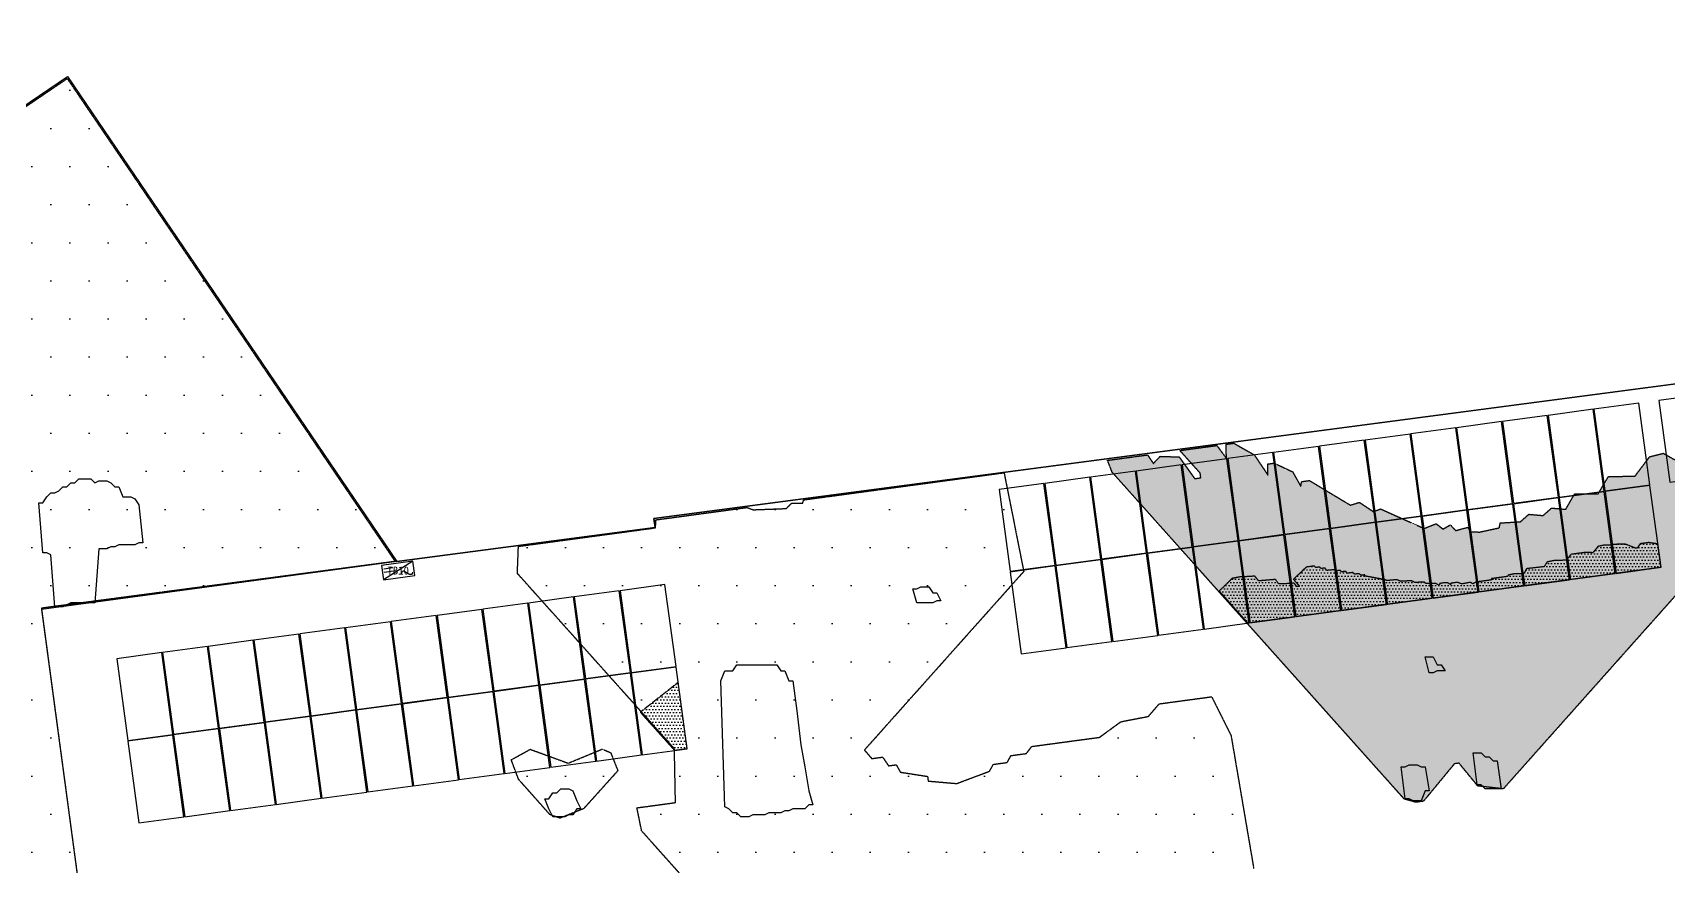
# Model space of a CAD drawing. Header units: millimetres. Extents: x -245826 to 350363, y -160205 to 260795.
# Drawn here: x -32364 to 8514, y 87278 to 108122 of the extents above; entities that cross this region are included whole.
import ezdxf
from ezdxf.enums import TextEntityAlignment as Align

# ---------------------------------------------------------------- set-up
doc = ezdxf.new("R2010")
doc.units = ezdxf.units.MM
doc.linetypes.add('DASHED', pattern=[1.524, 1.27, -0.254])
for name, color, linetype in [('Inverter', 7, 'ByLayer'), ('Module', 7, 'ByLayer'), ('Obstruction', 7, 'ByLayer'), ('Ridge Line', 7, 'ByLayer'), ('Shading', 8, 'DASHED'), ('Unit Area Boundary', 7, 'ByLayer')]:
    doc.layers.add(name, color=color, linetype=linetype)

# ---------------------------------------------------------------- blocks, each defined once
blk = doc.blocks.new('*U0')
at = {"layer": 'Unit Area Boundary', "color": 2}
blk.add_polyline3d([(-46776, 96654, 16333), (-31493, 107029, 16333), (-23262, 94903, 16333), (-16809, 95753, 16333), (-16838, 95975, 16333), (40107, 103481, 16333), (39629, 105884, 16333), (36726, 105504, 16333), (31248, 147338, 16333), (40904, 150960, 16333), (74933, 155521, 16333), (77483, 136497, 16333), (99539, 139454, 16333), (107665, 78830, 16333), (65156, 73133, 16333), (74483, 3548, 16333)], dxfattribs=at)
at = {"flags": 1}
for tag in ['unit_id', 'unit_name', 'parapet_height', 'ground_elevation', 'is_enable_parapet']:
    blk.add_attdef(tag, (0, 0), '', height=2.5, dxfattribs=at)
blk = doc.blocks.new('*U1')
at = {"layer": 'Ridge Line', "color": 30}
for p, q in [((-46776, 96654, 10873), (-31493, 107029, 10873)), ((-31493, 107029, 10873), (-23262, 94903, 10873)), ((40107, 103481, 14649), (-16838, 95975, 14655)), ((-16809, 95753, 14653), (-23262, 94903, 14654)), ((-16838, 95975, 14655), (-16809, 95753, 14653)), ((-23262, 94903, 14654), (-32147, 93700, 14655)), ((-23262, 94903, 10873), (-32147, 93700, 10873)), ((-32147, 93700, 14655), (-29998, 77822, 14515)), ((-32147, 93700, 10873), (-29998, 77822, 10873))]:
    blk.add_line(p, q, dxfattribs=at)
at = {"flags": 1}
for tag in ['unit_id', 'unit_name']:
    blk.add_attdef(tag, (0, 0), '', height=2.5, dxfattribs=at)
blk = doc.blocks.new('*U6')
at = {"layer": 'Module', "color": 0}
blk.add_polyline3d([(0, 0, 0), (112.4, 15.2, 0), (84.7, 219.6, 119.1), (-27.6, 204.4, 119.1)], close=True, dxfattribs=at)
at = {"flags": 1}
for tag in ['mounting-hole-spacing1', 'mounting-hole-spacing2', 'module-material', 'vmpo', 'voco', 'silicon-material', 'panel-length', 'panel-width', 'panel-height', 'userid', 'theme', 'note', 'name', 'pmax', 'company-name', 'id', 'impo', 'isco']:
    blk.add_attdef(tag, (0, 0), '', height=2.5, dxfattribs=at)
blk = doc.blocks.new('*U7')
at = {"layer": 'Module', "color": 11}
for p in [(855, 9688.3, 1631.6), (464.3, 9635.4, 1631.6), (578.7, 9650.9, 1631.6), (693, 9666.4, 1631.6), (235.6, 9604.5, 1631.6), (350, 9620, 1631.6), (-107.5, 9558.1, 1631.6), (6.9, 9573.6, 1631.6), (121.2, 9589.1, 1631.6), (-450.6, 9511.8, 1631.6), (-336.2, 9527.2, 1631.6), (-221.8, 9542.7, 1631.6), (-679.3, 9480.8, 1631.7), (-564.9, 9496.3, 1631.7), (-793.6, 9465.4, 1631.7), (492.2, 9429.3, 1511.5), (606.5, 9444.8, 1511.5), (720.9, 9460.2, 1511.5), (263.5, 9398.4, 1511.5), (377.8, 9413.8, 1511.5), (-79.6, 9352, 1511.5), (34.7, 9367.5, 1511.5), (149.1, 9382.9, 1511.5), (-422.7, 9305.6, 1511.5), (-308.3, 9321.1, 1511.5), (-194, 9336.5, 1511.5), (-651.4, 9274.7, 1511.6), (-537.1, 9290.1, 1511.6), (-765.8, 9259.2, 1511.6)]:
    blk.add_blockref('*U6', p, dxfattribs=at)
at = {"layer": 'Module', "color": 152}
for p in [(-1855.1, 9197.1, 1630.6), (-1740.8, 9212.6, 1630.6), (-2198.2, 9150.7, 1630.7), (-2083.9, 9166.2, 1630.6), (-1969.5, 9181.7, 1630.6), (-2541.3, 9104.3, 1630.7), (-2426.9, 9119.8, 1630.7), (-2312.6, 9135.3, 1630.7), (-2770, 9073.4, 1630.7), (-2655.7, 9088.9, 1630.7), (-2998.7, 9042.5, 1630.7), (-2884.4, 9058, 1630.7), (-1827.3, 8991, 1510.5), (-1712.9, 9006.4, 1510.5), (-2170.4, 8944.6, 1510.6), (-2056, 8960, 1510.5), (-1941.6, 8975.5, 1510.5), (-2513.4, 8898.2, 1510.6), (-2399.1, 8913.7, 1510.6), (-2284.7, 8929.1, 1510.6), (-2742.1, 8867.3, 1510.6), (-2627.8, 8882.7, 1510.6), (-2970.9, 8836.3, 1510.6), (-2856.5, 8851.8, 1510.6)]:
    blk.add_blockref('*U6', p, dxfattribs=at)
at = {"flags": 1}
for tag in ['offset-x', 'offset-y', 'mode', 'tilt', 'azimuth', 'align', 'array-mode', 'panel-x', 'panel-y', 'panel-per-row', 'bracket-type', 'bracket-value', 'row-per-array']:
    blk.add_attdef(tag, (0, 0), '', height=2.5, dxfattribs=at)
blk = doc.blocks.new('*U29', base_point=(39.7, 18))
at = {"color": 0}
for p, q in [((0, 0), (79.3, 36)), ((51.7, 18.2), (74.5, 18.2)), ((51.7, 9.6), (74.5, 9.6))]:
    blk.add_line(p, q, dxfattribs=at)
blk.add_lwpolyline([(0, 0), (79.3, 0), (79.3, 36), (0, 36)], close=True, dxfattribs=at)
blk.add_lwpolyline([(4.3, 26.9, -0.6815), (14.4, 30.2), (23.3, 23.6, 0.6815), (33.3, 26.9)], format="xyb", dxfattribs=at)
blk = doc.blocks.new('*U39')
at = {"layer": 'Obstruction', "color": 1}
blk.add_polyline3d([(-19564, 88965, 14929), (-19464, 88965, 14929), (-19364, 89115, 14929), (-19264, 89115, 14929), (-19164, 89215, 14929), (-19064, 89215, 14929), (-18964, 89215, 14929), (-18864, 89165, 14929), (-18764, 88915, 14929), (-18764, 88915, 14929), (-18664, 88715, 14929), (-18664, 88715, 14929), (-18764, 88715, 14929), (-18864, 88565, 14929), (-18964, 88565, 14929), (-19064, 88515, 14929), (-19164, 88515, 14929), (-19264, 88515, 14929), (-19364, 88515, 14929), (-19464, 88715, 14929), (-19464, 88715, 14929)], close=True, dxfattribs=at)
at = {"flags": 1}
for tag in ['height', 'shape']:
    blk.add_attdef(tag, (0, 0), '', height=2.5, dxfattribs=at)
blk = doc.blocks.new('*U42')
at = {"layer": 'Obstruction', "color": 1}
blk.add_polyline3d([(-15164, 91915, 16479), (-15064, 92165, 16479), (-14964, 92165, 16479), (-14864, 92165, 16479), (-14764, 92315, 16479), (-14664, 92315, 16479), (-14564, 92315, 16479), (-14464, 92315, 16479), (-14364, 92315, 16479), (-14264, 92315, 16479), (-14164, 92315, 16479), (-14064, 92315, 16479), (-13964, 92315, 16479), (-13864, 92315, 16479), (-13764, 92315, 16479), (-13664, 92165, 16479), (-13564, 92165, 16479), (-13464, 91915, 16479), (-13364, 91915, 16479), (-13264, 91165, 16479), (-13164, 90315, 16479), (-13064, 89765, 16479), (-12964, 89165, 16479), (-12964, 89165, 16479), (-12864, 88815, 16479), (-12864, 88815, 16479), (-12964, 88815, 16479), (-13064, 88715, 16479), (-13164, 88715, 16479), (-13264, 88715, 16479), (-13364, 88715, 16479), (-13464, 88665, 16479), (-13564, 88665, 16479), (-13664, 88615, 16479), (-13764, 88615, 16479), (-13864, 88615, 16479), (-13964, 88615, 16479), (-14064, 88565, 16479), (-14164, 88565, 16479), (-14264, 88565, 16479), (-14364, 88565, 16479), (-14464, 88515, 16479), (-14564, 88515, 16479), (-14664, 88515, 16479), (-14764, 88615, 16479), (-14864, 88615, 16479), (-14964, 88715, 16479), (-15064, 88765, 16479), (-15064, 88765, 16479)], close=True, dxfattribs=at)
at = {"flags": 1}
for tag in ['height', 'shape']:
    blk.add_attdef(tag, (0, 0), '', height=2.5, dxfattribs=at)
blk = doc.blocks.new('*U43')
at = {"layer": 'Obstruction', "color": 1}
blk.add_polyline3d([(-10364, 94215, 14979), (-10264, 94215, 14979), (-10164, 94265, 14979), (-10064, 94265, 14979), (-9964, 94265, 14979), (-9864, 94115, 14979), (-9764, 94115, 14979), (-9764, 94115, 14979), (-9664, 93915, 14979), (-9664, 93915, 14979), (-9764, 93915, 14979), (-9864, 93865, 14979), (-9964, 93865, 14979), (-10064, 93865, 14979), (-10164, 93865, 14979), (-10264, 93865, 14979), (-10264, 93865, 14979)], close=True, dxfattribs=at)
at = {"flags": 1}
for tag in ['height', 'shape']:
    blk.add_attdef(tag, (0, 0), '', height=2.5, dxfattribs=at)
blk = doc.blocks.new('*U46')
at = {"layer": 'Obstruction', "color": 1}
blk.add_polyline3d([(1836, 89765, 17279), (1936, 89765, 17279), (2036, 89815, 17279), (2136, 89815, 17279), (2236, 89815, 17279), (2336, 89765, 17279), (2436, 89765, 17279), (2436, 89765, 17279), (2536, 89165, 17279), (2536, 89165, 17279), (2436, 89165, 17279), (2336, 88915, 17279), (2236, 88915, 17279), (2136, 88915, 17279), (2036, 88965, 17279), (1936, 88965, 17279), (1936, 88965, 17279)], close=True, dxfattribs=at)
at = {"flags": 1}
for tag in ['height', 'shape']:
    blk.add_attdef(tag, (0, 0), '', height=2.5, dxfattribs=at)
blk = doc.blocks.new('*U47')
at = {"layer": 'Obstruction', "color": 1}
blk.add_polyline3d([(2436, 92515, 14929), (2536, 92515, 14929), (2636, 92515, 14929), (2736, 92315, 14929), (2836, 92315, 14929), (2836, 92315, 14929), (2936, 92165, 14929), (2936, 92165, 14929), (2836, 92165, 14929), (2736, 92165, 14929), (2636, 92115, 14929), (2536, 92115, 14929), (2536, 92115, 14929)], close=True, dxfattribs=at)
at = {"flags": 1}
for tag in ['height', 'shape']:
    blk.add_attdef(tag, (0, 0), '', height=2.5, dxfattribs=at)
blk = doc.blocks.new('*U49')
at = {"layer": 'Obstruction', "color": 1}
blk.add_polyline3d([(3636, 90115, 17279), (3736, 90115, 17279), (3836, 90115, 17279), (3936, 90015, 17279), (4036, 90015, 17279), (4136, 89915, 17279), (4236, 89915, 17279), (4236, 89915, 17279), (4336, 89215, 17279), (4336, 89215, 17279), (4236, 89215, 17279), (4136, 89215, 17279), (4036, 89215, 17279), (3936, 89215, 17279), (3836, 89315, 17279), (3736, 89315, 17279), (3736, 89315, 17279)], close=True, dxfattribs=at)
at = {"flags": 1}
for tag in ['height', 'shape']:
    blk.add_attdef(tag, (0, 0), '', height=2.5, dxfattribs=at)
blk = doc.blocks.new('*U131')
at = {"layer": 'Obstruction', "color": 1}
blk.add_polyline3d([(-32214, 96365, 14679), (-32114, 96365, 14679), (-32014, 96515, 14679), (-31914, 96615, 14679), (-31814, 96615, 14679), (-31714, 96665, 14679), (-31614, 96765, 14679), (-31514, 96765, 14679), (-31414, 96865, 14679), (-31314, 96865, 14679), (-31214, 96965, 14679), (-31114, 96965, 14679), (-31014, 96965, 14679), (-30914, 96965, 14679), (-30814, 96865, 14679), (-30714, 96915, 14679), (-30614, 96915, 14679), (-30514, 96915, 14679), (-30414, 96865, 14679), (-30314, 96765, 14679), (-30214, 96765, 14679), (-30114, 96515, 14679), (-30014, 96515, 14679), (-29914, 96515, 14679), (-29814, 96465, 14679), (-29714, 96315, 14679), (-29714, 96315, 14679), (-29614, 95365, 14679), (-29614, 95365, 14679), (-29714, 95365, 14679), (-29814, 95315, 14679), (-29914, 95315, 14679), (-30014, 95315, 14679), (-30114, 95315, 14679), (-30214, 95315, 14679), (-30314, 95265, 14679), (-30414, 95265, 14679), (-30514, 95215, 14679), (-30614, 95215, 14679), (-30714, 95215, 14679), (-30814, 93865, 14679), (-30914, 93865, 14679), (-31014, 93865, 14679), (-31114, 93865, 14679), (-31214, 93865, 14679), (-31314, 93865, 14679), (-31414, 93865, 14679), (-31514, 93815, 14679), (-31614, 93765, 14679), (-31714, 93765, 14679), (-31814, 93765, 14679), (-31914, 95065, 14679), (-32014, 95115, 14679), (-32114, 95115, 14679), (-32114, 95115, 14679)], close=True, dxfattribs=at)
at = {"flags": 1}
for tag in ['height', 'shape']:
    blk.add_attdef(tag, (0, 0), '', height=2.5, dxfattribs=at)
blk = doc.blocks.new('*U161')
at = {"layer": 'Obstruction', "color": 1}
blk.add_polyline3d([(-19564, 88965, 14929), (-19464, 88965, 14929), (-19364, 89115, 14929), (-19264, 89115, 14929), (-19164, 89215, 14929), (-19064, 89215, 14929), (-18964, 89215, 14929), (-18864, 89165, 14929), (-18764, 88915, 14929), (-18764, 88915, 14929), (-18664, 88715, 14929), (-18664, 88715, 14929), (-18764, 88715, 14929), (-18864, 88565, 14929), (-18964, 88565, 14929), (-19064, 88515, 14929), (-19164, 88515, 14929), (-19264, 88515, 14929), (-19364, 88515, 14929), (-19464, 88715, 14929), (-19464, 88715, 14929)], close=True, dxfattribs=at)
at = {"flags": 1}
for tag in ['height', 'shape']:
    blk.add_attdef(tag, (0, 0), '', height=2.5, dxfattribs=at)
blk = doc.blocks.new('*U164')
at = {"layer": 'Obstruction', "color": 1}
blk.add_polyline3d([(-15164, 91915, 16479), (-15064, 92165, 16479), (-14964, 92165, 16479), (-14864, 92165, 16479), (-14764, 92315, 16479), (-14664, 92315, 16479), (-14564, 92315, 16479), (-14464, 92315, 16479), (-14364, 92315, 16479), (-14264, 92315, 16479), (-14164, 92315, 16479), (-14064, 92315, 16479), (-13964, 92315, 16479), (-13864, 92315, 16479), (-13764, 92315, 16479), (-13664, 92165, 16479), (-13564, 92165, 16479), (-13464, 91915, 16479), (-13364, 91915, 16479), (-13264, 91165, 16479), (-13164, 90315, 16479), (-13064, 89765, 16479), (-12964, 89165, 16479), (-12964, 89165, 16479), (-12864, 88815, 16479), (-12864, 88815, 16479), (-12964, 88815, 16479), (-13064, 88715, 16479), (-13164, 88715, 16479), (-13264, 88715, 16479), (-13364, 88715, 16479), (-13464, 88665, 16479), (-13564, 88665, 16479), (-13664, 88615, 16479), (-13764, 88615, 16479), (-13864, 88615, 16479), (-13964, 88615, 16479), (-14064, 88565, 16479), (-14164, 88565, 16479), (-14264, 88565, 16479), (-14364, 88565, 16479), (-14464, 88515, 16479), (-14564, 88515, 16479), (-14664, 88515, 16479), (-14764, 88615, 16479), (-14864, 88615, 16479), (-14964, 88715, 16479), (-15064, 88765, 16479), (-15064, 88765, 16479)], close=True, dxfattribs=at)
at = {"flags": 1}
for tag in ['height', 'shape']:
    blk.add_attdef(tag, (0, 0), '', height=2.5, dxfattribs=at)
blk = doc.blocks.new('*U165')
at = {"layer": 'Obstruction', "color": 1}
blk.add_polyline3d([(-10364, 94215, 14979), (-10264, 94215, 14979), (-10164, 94265, 14979), (-10064, 94265, 14979), (-9964, 94265, 14979), (-9864, 94115, 14979), (-9764, 94115, 14979), (-9764, 94115, 14979), (-9664, 93915, 14979), (-9664, 93915, 14979), (-9764, 93915, 14979), (-9864, 93865, 14979), (-9964, 93865, 14979), (-10064, 93865, 14979), (-10164, 93865, 14979), (-10264, 93865, 14979), (-10264, 93865, 14979)], close=True, dxfattribs=at)
at = {"flags": 1}
for tag in ['height', 'shape']:
    blk.add_attdef(tag, (0, 0), '', height=2.5, dxfattribs=at)
blk = doc.blocks.new('*U168')
at = {"layer": 'Obstruction', "color": 1}
blk.add_polyline3d([(1836, 89765, 17279), (1936, 89765, 17279), (2036, 89815, 17279), (2136, 89815, 17279), (2236, 89815, 17279), (2336, 89765, 17279), (2436, 89765, 17279), (2436, 89765, 17279), (2536, 89165, 17279), (2536, 89165, 17279), (2436, 89165, 17279), (2336, 88915, 17279), (2236, 88915, 17279), (2136, 88915, 17279), (2036, 88965, 17279), (1936, 88965, 17279), (1936, 88965, 17279)], close=True, dxfattribs=at)
at = {"flags": 1}
for tag in ['height', 'shape']:
    blk.add_attdef(tag, (0, 0), '', height=2.5, dxfattribs=at)
blk = doc.blocks.new('*U169')
at = {"layer": 'Obstruction', "color": 1}
blk.add_polyline3d([(2436, 92515, 14929), (2536, 92515, 14929), (2636, 92515, 14929), (2736, 92315, 14929), (2836, 92315, 14929), (2836, 92315, 14929), (2936, 92165, 14929), (2936, 92165, 14929), (2836, 92165, 14929), (2736, 92165, 14929), (2636, 92115, 14929), (2536, 92115, 14929), (2536, 92115, 14929)], close=True, dxfattribs=at)
at = {"flags": 1}
for tag in ['height', 'shape']:
    blk.add_attdef(tag, (0, 0), '', height=2.5, dxfattribs=at)
blk = doc.blocks.new('*U171')
at = {"layer": 'Obstruction', "color": 1}
blk.add_polyline3d([(3636, 90115, 17279), (3736, 90115, 17279), (3836, 90115, 17279), (3936, 90015, 17279), (4036, 90015, 17279), (4136, 89915, 17279), (4236, 89915, 17279), (4236, 89915, 17279), (4336, 89215, 17279), (4336, 89215, 17279), (4236, 89215, 17279), (4136, 89215, 17279), (4036, 89215, 17279), (3936, 89215, 17279), (3836, 89315, 17279), (3736, 89315, 17279), (3736, 89315, 17279)], close=True, dxfattribs=at)
at = {"flags": 1}
for tag in ['height', 'shape']:
    blk.add_attdef(tag, (0, 0), '', height=2.5, dxfattribs=at)
blk = doc.blocks.new('*U253')
at = {"layer": 'Obstruction', "color": 1}
blk.add_polyline3d([(-32214, 96365, 14679), (-32114, 96365, 14679), (-32014, 96515, 14679), (-31914, 96615, 14679), (-31814, 96615, 14679), (-31714, 96665, 14679), (-31614, 96765, 14679), (-31514, 96765, 14679), (-31414, 96865, 14679), (-31314, 96865, 14679), (-31214, 96965, 14679), (-31114, 96965, 14679), (-31014, 96965, 14679), (-30914, 96965, 14679), (-30814, 96865, 14679), (-30714, 96915, 14679), (-30614, 96915, 14679), (-30514, 96915, 14679), (-30414, 96865, 14679), (-30314, 96765, 14679), (-30214, 96765, 14679), (-30114, 96515, 14679), (-30014, 96515, 14679), (-29914, 96515, 14679), (-29814, 96465, 14679), (-29714, 96315, 14679), (-29714, 96315, 14679), (-29614, 95365, 14679), (-29614, 95365, 14679), (-29714, 95365, 14679), (-29814, 95315, 14679), (-29914, 95315, 14679), (-30014, 95315, 14679), (-30114, 95315, 14679), (-30214, 95315, 14679), (-30314, 95265, 14679), (-30414, 95265, 14679), (-30514, 95215, 14679), (-30614, 95215, 14679), (-30714, 95215, 14679), (-30814, 93865, 14679), (-30914, 93865, 14679), (-31014, 93865, 14679), (-31114, 93865, 14679), (-31214, 93865, 14679), (-31314, 93865, 14679), (-31414, 93865, 14679), (-31514, 93815, 14679), (-31614, 93765, 14679), (-31714, 93765, 14679), (-31814, 93765, 14679), (-31914, 95065, 14679), (-32014, 95115, 14679), (-32114, 95115, 14679), (-32114, 95115, 14679)], close=True, dxfattribs=at)
at = {"flags": 1}
for tag in ['height', 'shape']:
    blk.add_attdef(tag, (0, 0), '', height=2.5, dxfattribs=at)

msp = doc.modelspace()

# ---------------------------------------------------------------- hatches: boundary and pattern name
at = {"layer": 'Shading'}
h = msp.add_hatch(dxfattribs=at)
h.set_pattern_fill('DOTS', scale=600)
h.paths.add_polyline_path([(-31502, 106976), (-23305, 94900), (-32146, 93731), (-30015, 77866), (-37770, 72649), (-40281, 88725), (-41114, 87784), (-41179, 87740), (-42434, 97350), (-46676, 96676), (-31502, 106976)])
h = msp.add_hatch(dxfattribs=at)
h.set_pattern_fill('DOTS', scale=600)
h.paths.add_polyline_path([(-5502, 97430), (-4501, 97565), (-4354, 97347), (-4183, 97529), (-3710, 97514), (-3323, 96972), (-3169, 96992), (-3185, 97109), (-3693, 97675), (-2769, 97800), (-2529, 97476), (-2538, 97831), (-2346, 97857), (-1836, 97569), (-1493, 97061), (-1491, 97338), (-1337, 97359), (-877, 97144), (-670, 96776), (-648, 96898), (-455, 96924), (569, 96309), (794, 96379), (1139, 96148), (1326, 96213), (2412, 95726), (2709, 95845), (2884, 95710), (3066, 95814), (3202, 95674), (3505, 95755), (3559, 95643), (3796, 95636), (4291, 95742), (4314, 95864), (4819, 95893), (5029, 96080), (5386, 96049), (5596, 96236), (5953, 96205), (6175, 96592), (6763, 96592), (7018, 97023), (7683, 97034), (8049, 97520), (8390, 97605), (8729, 97414), (9266, 98081), (9525, 98195), (9964, 98136), (10001, 97863), (10456, 97687), (10932, 98227), (10747, 99590), (14135, 100048), (14277, 99869), (14782, 99898), (15033, 99496), (15500, 99519), (15784, 99161), (16580, 99071), (16722, 98892), (16991, 98928), (17133, 98749), (17485, 98757), (17544, 98607), (18813, 98501), (19364, 98774), (19787, 98831), (19838, 99036), (20465, 99042), (20592, 99257), (21164, 99374), (21325, 99634), (21974, 99761), (22168, 100065), (22971, 100213), (23237, 100567), (24733, 100809), (24264, 101380), (32314, 102430), (32220, 102258), (29494, 99233), (30087, 99194), (30414, 98802), (31007, 98764), (31209, 98434), (31566, 98403), (31781, 98551), (32210, 98570), (32371, 98829), (32722, 98837), (32850, 99053), (33823, 99105), (33898, 98838), (34014, 98854), (34296, 97346), (34455, 97327), (33920, 100704), (33854, 102638), (35971, 102924), (36162, 102673), (36629, 102696), (36881, 102572), (37160, 102253), (37468, 102294), (37396, 103117), (40095, 103443), (40201, 102664), (42164, 102930), (43415, 93981), (50926, 94958), (52943, 79768), (59987, 80722), (54987, 75089), (53584, 74741), (52727, 74704), (52555, 74522), (52615, 74372), (53241, 74377), (53700, 73884), (54123, 73942), (54538, 73482), (54764, 73553), (55016, 73428), (57903, 73819), (58308, 73438), (58913, 73599), (59250, 74001), (59723, 73986), (60125, 74199), (61483, 74303), (61621, 74441), (64893, 74884), (66316, 64372), (56616, 63059), (57288, 57798), (65806, 58871), (64369, 57329), (64063, 56693), (58001, 49925), (57440, 49730), (56341, 49740), (55965, 49332), (55277, 49200), (55424, 48982), (55864, 48922), (56054, 48671), (56817, 48536), (57650, 48173), (58606, 48064), (58760, 48085), (58783, 48207), (59134, 48215), (59195, 48342), (60004, 48452), (60159, 48750), (60627, 48774), (60821, 49078), (61326, 49107), (61592, 49460), (62213, 49504), (62512, 49901), (64476, 50167), (64771, 50009), (64841, 49781), (65263, 49560), (65363, 48820), (62366, 45481), (62665, 45006), (62764, 43988), (58605, 39382), (59930, 39442), (60146, 37846), (60008, 37708), (59205, 37560), (59320, 37575), (59472, 37318), (59863, 37332), (60229, 36945), (60580, 36953), (60640, 36803), (61107, 36826), (61210, 36642), (61601, 36655), (61660, 36505), (62012, 36512), (62115, 36328), (62472, 36297), (63116, 36464), (63426, 36783), (63777, 36791), (64197, 37165), (64951, 37386), (65151, 37651), (66025, 37849), (66330, 38207), (69756, 38671), (70167, 35634), (70067, 35501), (64381, 29142), (61687, 28777), (61402, 28857), (61172, 29104), (59792, 28877), (59633, 28895), (58983, 29640), (57778, 28406), (55353, 28078), (55096, 28242), (49505, 34502), (49293, 34910), (49223, 36010), (51268, 36248), (51848, 35731), (52353, 35760), (52724, 35335), (53192, 35358), (53393, 35029), (53739, 35076), (54023, 34717), (54331, 34759), (54429, 34614), (54506, 34624), (52612, 36747), (52410, 37948), (52956, 38260), (48069, 43665), (47813, 44106), (47711, 45440), (50059, 45758), (50595, 45275), (51144, 45270), (51428, 44912), (51944, 44863), (52184, 44539), (52657, 44524), (52858, 44194), (53654, 44104), (53714, 43953), (54104, 43966), (54164, 43816), (54477, 43818), (54536, 43668), (54734, 43655), (54888, 43676), (54802, 44021), (55264, 44084), (51475, 48328), (51291, 49691), (51385, 49862), (51506, 49839), (51693, 49904), (46294, 55913), (46111, 57554), (47678, 57845), (48426, 57827), (48683, 57664), (49425, 57685), (49479, 57573), (50167, 57706), (50403, 57698), (50583, 57525), (50814, 57556), (47943, 60815), (47801, 61866), (47599, 62195), (48731, 62230), (48792, 62357), (49134, 62443), (44739, 67398), (44670, 68777), (44770, 68909), (46733, 69175), (47155, 68955), (48562, 68986), (48484, 69848), (46000, 72565), (45892, 73938), (46403, 73928), (46498, 74099), (48125, 74240), (48263, 74378), (48763, 74445), (43451, 80387), (42732, 81360), (42642, 82894), (43763, 83006), (44517, 83227), (41847, 86156), (41705, 87208), (42596, 87289), (42781, 87076), (43056, 87073), (43242, 86861), (43434, 86887), (43910, 86555), (44925, 86296), (45718, 86522), (45581, 86662), (45464, 87241), (45887, 87298), (45985, 87153), (46517, 86987), (43378, 90487), (43234, 91260), (42382, 90313), (40804, 90099), (38637, 92501), (36020, 89531), (35635, 89479), (34773, 89481), (33435, 90965), (28369, 85244), (26274, 85079), (21836, 90069), (19458, 87368), (17918, 87160), (11541, 94305), (11446, 95878), (11271, 96013), (11094, 96742), (4390, 89214), (3753, 89286), (3284, 89857), (3169, 89842), (2394, 88904), (2202, 88878), (1916, 88959), (-5383, 97129), (-5502, 97430)])
h.paths.add_polyline_path([(25843, 96955), (25869, 96760), (26902, 96662), (28023, 96774), (28079, 96940), (28469, 96953), (28685, 97101), (28575, 98197), (27995, 97563), (27643, 97555), (25749, 99678), (26059, 98253), (25860, 97988), (25843, 96955)], flags=16)
h.paths.add_polyline_path([(45000, 83134), (45273, 82854), (45406, 83030), (46215, 83140), (46428, 83010), (46659, 83041), (46720, 83169), (47606, 83288), (47819, 83159), (48024, 83385), (48535, 83374), (48782, 83289), (49071, 82892), (49702, 82858), (50030, 82467), (50584, 82423), (48641, 84618), (48370, 84304), (47831, 84231), (47143, 84970), (45572, 83251), (45000, 83134)], flags=16)
h.paths.add_polyline_path([(50677, 82316), (50682, 82277), (50721, 82283), (50716, 82322), (50677, 82316)], flags=16)
h.paths.add_polyline_path([(50721, 82283), (50731, 82205), (50770, 82210), (50759, 82288), (50721, 82283)], flags=16)
h.paths.add_polyline_path([(50770, 82210), (50780, 82132), (50863, 82104), (50852, 82182), (50770, 82210)], flags=16)
h = msp.add_hatch(dxfattribs=at)
h.set_pattern_fill('DOTS', scale=600)
h.paths.add_polyline_path([(-20250, 94601), (-20224, 95279), (-16798, 95742), (-16786, 95942), (-14515, 96250), (-14350, 96193), (-13531, 96224), (-13393, 96362), (-13119, 96359), (-13091, 96442), (-8087, 97120), (-7595, 94649), (-11577, 90185), (-11392, 89972), (-11122, 90009), (-10975, 89791), (-10783, 89817), (-10679, 89632), (-9999, 89526), (-9983, 89410), (-9269, 89348), (-8448, 89657), (-8354, 89828), (-8007, 89875), (-7913, 90047), (-7528, 90099), (-7395, 90275), (-5701, 90504), (-5166, 90894), (-4479, 91027), (-4208, 91341), (-2899, 91518), (-2415, 90553), (-1847, 87220), (-1726, 87197), (-7815, 80346), (-9938, 80099), (-17144, 88163), (-17262, 88741), (-16299, 88872), (-16325, 90216), (-20250, 94601)])
h = msp.add_hatch(dxfattribs=at)
h.set_pattern_fill('DOTS', color=1, scale=50)
h.paths.add_polyline_path([(6930, 95311), (6759, 95277), (6629, 95118), (6461, 95128), (6078, 95076), (5997, 94967), (6067, 94453), (7186, 94605), (7090, 95311), (6930, 95311)])
h = msp.add_hatch(dxfattribs=at)
h.set_pattern_fill('DOTS', color=1, scale=50)
h.paths.add_polyline_path([(7112, 95325), (7209, 94608), (8331, 94759), (8253, 95337), (8028, 95372), (7814, 95344), (7736, 95235), (7703, 95230), (7432, 95335), (7112, 95325)])
h = msp.add_hatch(dxfattribs=at)
h.set_pattern_fill('DOTS', color=1, scale=50)
h.paths.add_polyline_path([(5663, 94922), (5485, 94887), (5410, 94768), (4971, 94719), (4912, 94613), (4882, 94609), (4924, 94299), (6043, 94450), (5978, 94932), (5663, 94922)])
h = msp.add_hatch(dxfattribs=at)
h.set_pattern_fill('DOTS', color=1, scale=50)
h.paths.add_polyline_path([(-2197, 94513), (-2384, 94477), (-2710, 94160), (-1999, 93363), (-1963, 93368), (-2118, 94513), (-2197, 94513)])
h = msp.add_hatch(dxfattribs=at)
h.set_pattern_fill('DOTS', color=1, scale=50)
h.paths.add_polyline_path([(-2095, 94516), (-1940, 93371), (-818, 93523), (-930, 94347), (-1222, 94340), (-1302, 94449), (-1723, 94414), (-1818, 94532), (-2095, 94516)])
h = msp.add_hatch(dxfattribs=at)
h.set_pattern_fill('DOTS', color=1, scale=50)
h.paths.add_polyline_path([(-531, 94760), (-853, 94455), (-703, 94279), (-775, 94270), (-835, 94359), (-908, 94360), (-795, 93526), (327, 93677), (186, 94694), (-23, 94676), (-68, 94736), (-165, 94723), (-201, 94761), (-298, 94748), (-337, 94786), (-531, 94760)])
h = msp.add_hatch(dxfattribs=at)
h.set_pattern_fill('DOTS', color=1, scale=50)
h.paths.add_polyline_path([(216, 94665), (349, 93680), (1469, 93832), (1385, 94452), (942, 94534), (926, 94565), (843, 94554), (788, 94590), (673, 94585), (628, 94623), (487, 94604), (455, 94654), (355, 94640), (313, 94678), (216, 94665)])
h = msp.add_hatch(dxfattribs=at)
h.set_pattern_fill('DOTS', color=1, scale=50)
h.paths.add_polyline_path([(1408, 94456), (1492, 93835), (2614, 93986), (2565, 94350), (2466, 94348), (2413, 94384), (2180, 94375), (2096, 94418), (1824, 94403), (1728, 94444), (1475, 94421), (1408, 94456)])
h = msp.add_hatch(dxfattribs=at)
h.set_pattern_fill('DOTS', color=1, scale=50)
h.paths.add_polyline_path([(4686, 94594), (4511, 94559), (4501, 94525), (4094, 94470), (4084, 94436), (3746, 94390), (3779, 94144), (4899, 94295), (4858, 94595), (4686, 94594)])
h = msp.add_hatch(dxfattribs=at)
h.set_pattern_fill('DOTS', color=1, scale=50)
h.paths.add_polyline_path([(2586, 94353), (2635, 93989), (3757, 94141), (3724, 94387), (3628, 94342), (3567, 94377), (3352, 94337), (3243, 94377), (3076, 94354), (3075, 94321), (2999, 94365), (2897, 94363), (2792, 94348), (2795, 94305), (2781, 94303), (2708, 94348), (2586, 94353)])
h = msp.add_hatch(dxfattribs=at)
h.set_pattern_fill('DOTS', color=1, scale=50)
h.paths.add_polyline_path([(-16243, 91879), (-16257, 91855), (-17177, 91131), (-16323, 90179), (-16007, 90221), (-16230, 91870), (-16243, 91879)])
h = msp.add_hatch(dxfattribs=at)
h.set_pattern_fill('DOTS', scale=600)
h.paths.add_polyline_path([(-20403, 89942), (-19929, 90204), (-18981, 89857), (-18127, 90210), (-17919, 90119), (-17740, 89668), (-18592, 88720), (-19186, 88481), (-19433, 88566), (-20219, 89451), (-20403, 89942)])

# ---------------------------------------------------------------- linework, layer by layer
at = {"layer": 'Shading', "linetype": 'DASHED'}
for points in [[(-31502, 106976, 10874), (-23305, 94900, 10874), (-32146, 93731, 10874), (-30015, 77866, 10874), (-37770, 72649, 10874), (-40281, 88725, 10874), (-41114, 87784, 10874), (-41179, 87740, 10874), (-42434, 97350, 10874), (-46676, 96676, 10874), (-31502, 106976, 10874)], [(-20403, 89942, 14609), (-19929, 90204, 14610), (-18981, 89857, 14606), (-18127, 90210, 14608), (-17919, 90119, 14607), (-17740, 89668, 14603), (-18592, 88720, 14596), (-19186, 88481, 14594), (-19433, 88566, 14595), (-20219, 89451, 14604), (-20403, 89942, 14609)]]:
    msp.add_polyline3d(points, close=True, dxfattribs=at)
for points in [[(11094, 96742, 14628), (4390, 89214, 14571), (3753, 89286, 14573), (3284, 89857, 14578), (3169, 89842, 14578), (2394, 88904, 14571), (2202, 88878, 14571), (1916, 88959, 14572), (-5383, 97129, 14652), (-5502, 97430, 14655), (-5502, 97430, 14655), (-4501, 97565, 14655), (-4354, 97347, 14652), (-4183, 97529, 14654), (-3710, 97514, 14653), (-3323, 96972, 14648), (-3169, 96992, 14648), (-3185, 97109, 14649), (-3693, 97675, 14654), (-2769, 97800, 14654), (-2529, 97476, 14651), (-2538, 97831, 14654), (-2346, 97857, 14654), (-1836, 97569, 14651), (-1493, 97061, 14646), (-1491, 97338, 14649), (-1337, 97359, 14649), (-877, 97144, 14646), (-670, 96776, 14643), (-648, 96898, 14644), (-455, 96924, 14644), (569, 96309, 14637), (794, 96379, 14638), (1139, 96148, 14635), (1326, 96213, 14636), (2412, 95726, 14630), (2709, 95845, 14631), (2884, 95710, 14629), (3066, 95814, 14630), (3202, 95674, 14629), (3505, 95755, 14629), (3559, 95643, 14628), (3796, 95636, 14628), (4291, 95742, 14628), (4314, 95864, 14629), (4819, 95893, 14628), (5029, 96080, 14630), (5386, 96049, 14629), (5596, 96236, 14630), (5953, 96205, 14630), (6175, 96592, 14633), (6763, 96592, 14632), (7018, 97023, 14635), (7683, 97034, 14635), (8049, 97520, 14638), (8390, 97605, 14639), (8729, 97414, 14637)], [(-9938, 80099, 14510), (-17144, 88163, 14589), (-17262, 88741, 14594), (-16299, 88872, 14594), (-16325, 90216, 14606), (-20250, 94601, 14649), (-20250, 94601, 14649), (-20224, 95279, 14654), (-16798, 95742, 14654), (-16786, 95942, 14656), (-14515, 96250, 14656), (-14350, 96193, 14655), (-13531, 96224, 14654), (-13393, 96362, 14655), (-13119, 96359, 14655), (-13091, 96442, 14656), (-8087, 97120, 14655), (-7595, 94649, 14633), (-11577, 90185, 14600), (-11392, 89972, 14598), (-11122, 90009, 14598), (-10975, 89791, 14595), (-10783, 89817, 14595), (-10679, 89632, 14594), (-9999, 89526, 14592), (-9983, 89410, 14591), (-9269, 89348, 14590), (-8448, 89657, 14591), (-8354, 89828, 14593), (-8007, 89875, 14593), (-7913, 90047, 14594), (-7528, 90099, 14594), (-7395, 90275, 14595), (-5701, 90504, 14595), (-5166, 90894, 14598), (-4479, 91027, 14598), (-4208, 91341, 14600), (-2899, 91518, 14600), (-2415, 90553, 14591), (-1847, 87220, 14562)]]:
    msp.add_polyline3d(points, dxfattribs=at)
at = {"layer": 'Shading', "color": 1, "linetype": 'DASHED'}
for points in [[(6930, 95311, 15543), (6759, 95277, 15536), (6629, 95118, 15455), (6461, 95128, 15474), (6078, 95076, 15474), (5997, 94967, 15418), (6067, 94453, 15119), (7186, 94605, 15119), (7090, 95311, 15530), (6930, 95311, 15543)], [(7112, 95325, 15536), (7209, 94608, 15119), (8331, 94759, 15119), (8253, 95337, 15455), (8028, 95372, 15493), (7814, 95344, 15493), (7736, 95235, 15437), (7703, 95230, 15437), (7432, 95335, 15518), (7112, 95325, 15536)], [(5663, 94922, 15418), (5485, 94887, 15412), (5410, 94768, 15349), (4971, 94719, 15356), (4912, 94613, 15300), (4882, 94609, 15300), (4924, 94299, 15119), (6043, 94450, 15119), (5978, 94932, 15399), (5663, 94922, 15418)], [(-2197, 94513, 15793), (-2384, 94477, 15787), (-2710, 94160, 15631), (-1999, 93363, 15119), (-1963, 93368, 15119), (-2118, 94513, 15787), (-2197, 94513, 15793)], [(-2095, 94516, 15787), (-1940, 93371, 15119), (-818, 93523, 15119), (-930, 94347, 15600), (-1222, 94340, 15618), (-1302, 94449, 15687), (-1723, 94414, 15699), (-1818, 94532, 15774), (-2095, 94516, 15787)], [(-531, 94760, 15805), (-853, 94455, 15656), (-703, 94279, 15544), (-775, 94270, 15544), (-835, 94359, 15600), (-908, 94360, 15606), (-795, 93526, 15119), (327, 93677, 15119), (186, 94694, 15712), (-23, 94676, 15718), (-68, 94736, 15756), (-165, 94723, 15756), (-201, 94761, 15780), (-298, 94748, 15780), (-337, 94786, 15805), (-531, 94760, 15805)], [(216, 94665, 15693), (349, 93680, 15119), (1469, 93832, 15119), (1385, 94452, 15481), (942, 94534, 15562), (926, 94565, 15581), (843, 94554, 15581), (788, 94590, 15606), (673, 94585, 15612), (628, 94623, 15637), (487, 94604, 15637), (455, 94654, 15668), (355, 94640, 15668), (313, 94678, 15693), (216, 94665, 15693)], [(1408, 94456, 15481), (1492, 93835, 15119), (2614, 93986, 15119), (2565, 94350, 15331), (2466, 94348, 15338), (2413, 94384, 15363), (2180, 94375, 15375), (2096, 94418, 15406), (1824, 94403, 15419), (1728, 94444, 15450), (1475, 94421, 15456), (1408, 94456, 15481)], [(4686, 94594, 15306), (4511, 94559, 15300), (4501, 94525, 15282), (4094, 94470, 15282), (4084, 94436, 15263), (3746, 94390, 15263), (3779, 94144, 15119), (4899, 94295, 15119), (4858, 94595, 15294), (4686, 94594, 15306)], [(2586, 94353, 15331), (2635, 93989, 15119), (3757, 94141, 15119), (3724, 94387, 15263), (3628, 94342, 15244), (3567, 94377, 15269), (3352, 94337, 15263), (3243, 94377, 15294), (3076, 94354, 15294), (3075, 94321, 15275), (2999, 94365, 15306), (2897, 94363, 15313), (2792, 94348, 15313), (2795, 94305, 15288), (2781, 94303, 15288), (2708, 94348, 15319), (2586, 94353, 15331)], [(-16243, 91879, 16076), (-16257, 91855, 16063), (-17177, 91131, 15720), (-16323, 90179, 15109), (-16007, 90221, 15109), (-16230, 91870, 16069), (-16243, 91879, 16076)]]:
    msp.add_polyline3d(points, close=True, dxfattribs=at)

# ---------------------------------------------------------------- block references
at = {"layer": 'Inverter', "xscale": 10, "yscale": 10, "zscale": 10, "rotation": 187.5086945870993}
msp.add_blockref('*U29', (-23231, 94674, 15163), dxfattribs=at)
at = {"layer": 'Module', "xscale": 10, "yscale": 10, "zscale": 10}
msp.add_blockref('*U7', (0, 0), dxfattribs=at)
at = {"layer": 'Obstruction'}
for name in ['*U131', '*U253', '*U43', '*U165', '*U47', '*U169', '*U42', '*U164', '*U49', '*U171', '*U46', '*U168', '*U39', '*U161']:
    msp.add_blockref(name, (0, 0), dxfattribs=at)
at = {"layer": 'Ridge Line'}
msp.add_blockref('*U1', (0, 0), dxfattribs=at)
at = {"layer": 'Unit Area Boundary'}
msp.add_blockref('*U0', (0, 0), dxfattribs=at)

# ---------------------------------------------------------------- texts
at = {"layer": 'Inverter', "color": 2}
msp.add_text('TB10', height=200, dxfattribs=at).set_placement((-23231, 94674, 15163), align=Align.MIDDLE_CENTER)

doc.saveas('drawing.dxf')
